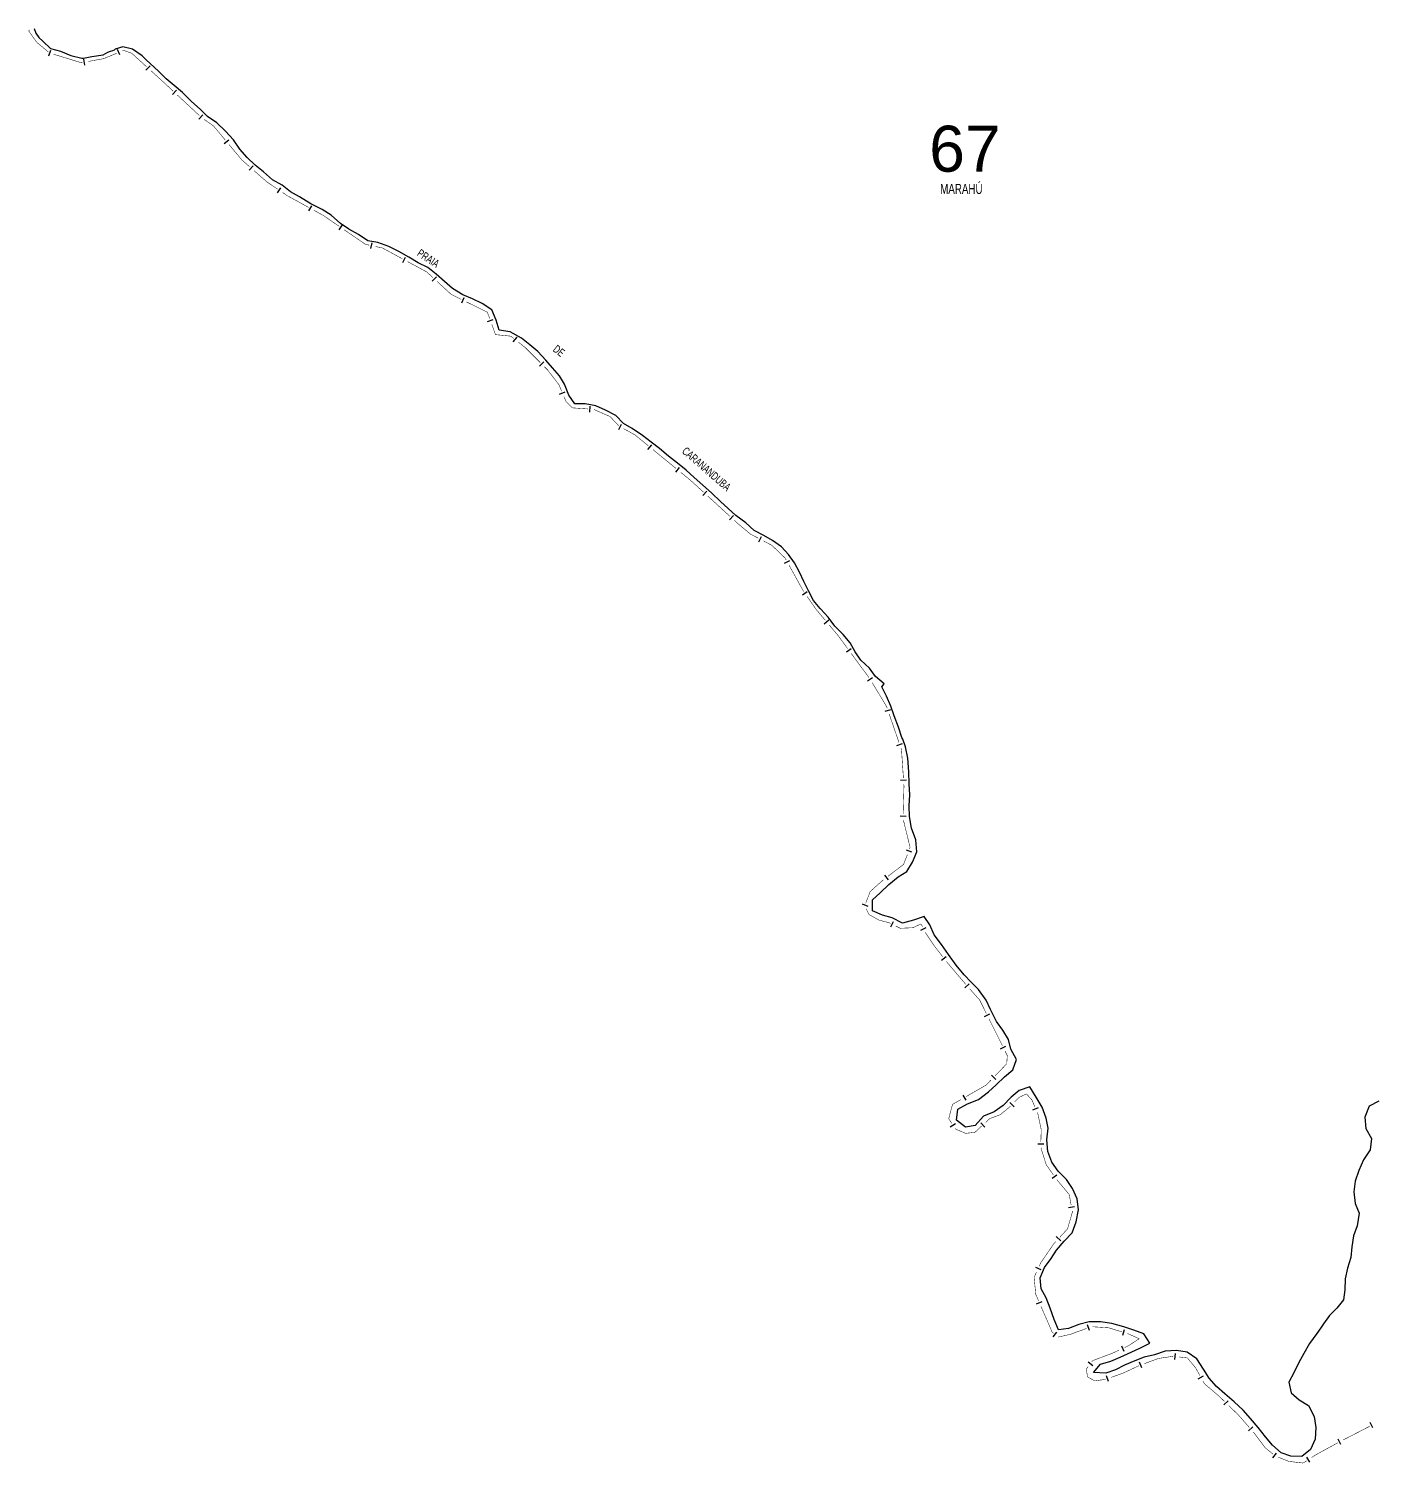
# Model space of a CAD drawing. Extents: x 209066 to 212010, y 4879784 to 4881672.
# Drawn here: x 209232 to 209904, y 4879784 to 4880501 of the extents above; entities that cross this region are included whole.
import ezdxf

# ---------------------------------------------------------------- set-up
doc = ezdxf.new("R2010")
doc.units = 0
doc.header["$LTSCALE"] = 1.5
doc.header["$MEASUREMENT"] = 0
for name, color, linetype in [('HD-CURSO-PERENE', 170, 'CONTINUOUS'), ('HD-TXT-PRAIA', 7, 'CONTINUOUS'), ('LM-LIM-SETORES-BAIRROS', 250, 'CONTINUOUS'), ('LM-TXT-LSB', 7, 'CONTINUOUS')]:
    doc.layers.add(name, color=color, linetype=linetype)
doc.styles.add('ARIAL', font='ARIAL.SHX')
doc.styles.add('SWIS', font='swissko.ttf')

msp = doc.modelspace()

# ---------------------------------------------------------------- linework, layer by layer
at = {"layer": 'HD-CURSO-PERENE', "linetype": 'Continuous'}
for points in [[(209234.332054, 4880501.407703, 2.216773), (209235.185013, 4880499.081269, 2.216773), (209236.754349, 4880496.977453, 2.216773), (209238.71596, 4880495.008209, 2.216773), (209242.55672, 4880491.405367, 2.216773), (209247.626629, 4880490.013594, 2.216773), (209252.676743, 4880488.00146, 2.216773), (209258.146622, 4880486.569588, 2.216773), (209259.008027, 4880486.617268, 2.216773), (209260.765425, 4880486.877623, 2.216773), (209263.185818, 4880487.379116, 2.216773), (209268.824908, 4880488.318607, 2.216773), (209271.228183, 4880489.519625, 2.216773), (209272.607612, 4880490.003701, 2.216773), (209273.646491, 4880490.408097, 2.216773), (209274.518033, 4880490.798548, 2.216773), (209274.975193, 4880491.008886, 2.216773)], [(209627.843582, 4880211.10653, 2.216773), (209627.456519, 4880211.5283, 2.216773), (209624.22556, 4880215.541269, 2.216773), (209621.694297, 4880220.254517, 2.216773), (209619.273014, 4880224.997763, 2.216773), (209617.141738, 4880229.620883, 2.216773), (209614.66047, 4880234.334122, 2.216773), (209611.619429, 4880238.537167, 2.216773), (209608.14858, 4880242.290028, 2.216773), (209603.648046, 4880245.412711, 2.216773), (209599.227712, 4880247.895003, 2.216773), (209594.437402, 4880250.427395, 2.216773), (209590.246611, 4880254.240426, 2.216773), (209585.38593, 4880257.933513, 2.216773), (209581.505174, 4880261.536363, 2.216773), (209577.62446, 4880265.009136, 2.216773), (209573.103574, 4880269.222465, 2.216773), (209568.832758, 4880273.135571, 2.216773), (209564.531969, 4880276.97864, 2.216773), (209560.421224, 4880280.621557, 2.216773), (209556.080576, 4880284.044387, 2.216773), (209551.689868, 4880287.667345, 2.216773), (209547.11913, 4880291.440424, 2.216773), (209542.938543, 4880294.623083, 2.216773), (209538.627901, 4880298.01589, 2.216773), (209533.507336, 4880301.438867, 2.216773), (209529.196965, 4880304.001186, 2.216773), (209525.346088, 4880307.964241, 2.216773), (209520.155791, 4880310.586761, 2.216773), (209515.265619, 4880312.728941, 2.216773), (209510.015843, 4880313.770542, 2.216773), (209504.846397, 4880313.771516, 2.216773), (209501.795284, 4880318.194692, 2.216773), (209499.693761, 4880323.568248, 2.216773), (209497.072652, 4880327.841254, 2.216773), (209493.651736, 4880331.784218, 2.216773), (209490.200881, 4880335.54708, 2.216773), (209486.199881, 4880339.940417, 2.216773), (209482.24921, 4880343.303139, 2.216773), (209478.108553, 4880346.685908, 2.216773), (209472.458166, 4880349.738767, 2.216773), (209466.988492, 4880350.540268, 2.216773), (209465.497014, 4880355.573509, 2.216773), (209463.285535, 4880360.847027, 2.216773), (209458.395069, 4880363.889737, 2.216773), (209453.574788, 4880366.342087, 2.216773), (209448.744674, 4880368.284139, 2.216773), (209443.594217, 4880371.386933, 2.216773), (209439.563512, 4880374.879746, 2.216773), (209435.402766, 4880378.542684, 2.216773), (209431.342095, 4880381.94545, 2.216773), (209426.511863, 4880384.247713, 2.216773), (209421.751465, 4880387.040252, 2.216773), (209416.701079, 4880389.89288, 2.216773), (209411.740767, 4880392.485339, 2.216773), (209406.340714, 4880394.427497, 2.216773), (209401.270961, 4880395.338988, 2.216773), (209396.62044, 4880398.471706, 2.216773), (209391.820076, 4880401.174199, 2.216773), (209387.669596, 4880404.016652, 2.216773), (209382.978786, 4880408.049907, 2.216773), (209378.408332, 4880410.952475, 2.216773), (209372.738038, 4880413.725173, 2.216773), (209367.087491, 4880417.268321, 2.216773), (209362.617162, 4880419.750622, 2.216773), (209358.406546, 4880423.033346, 2.216773), (209353.516165, 4880425.815903, 2.216773), (209349.04538, 4880429.699028, 2.216773), (209344.984696, 4880433.141817, 2.216773), (209340.913904, 4880436.914803, 2.216773), (209337.31292, 4880441.127959, 2.216773), (209334.071756, 4880445.7713, 2.216773), (209330.010804, 4880450.034572, 2.216773), (209325.789902, 4880454.197815, 2.216773), (209321.109333, 4880457.490633, 2.216773), (209317.43858, 4880461.013396, 2.216773), (209313.037752, 4880465.006573, 2.216773), (209308.566802, 4880469.399998, 2.216773), (209304.406115, 4880472.88283, 2.216773), (209300.375447, 4880476.265578, 2.216773), (209296.524619, 4880480.078546, 2.216773), (209292.323841, 4880483.851556, 2.216773), (209290.450433, 4880485.727113, 2.216773), (209288.332993, 4880487.774614, 2.216773), (209283.642431, 4880491.047422, 2.216773), (209278.772578, 4880492.199016, 2.216773), (209274.975193, 4880491.008886, 2.216773)], [(209906.912689, 4879965.175666, 2.200056), (209902.085101, 4879962.615226, 2.200056), (209899.848355, 4879957.204481, 2.200056), (209900.311147, 4879951.473757, 2.200056), (209903.143001, 4879946.513188, 2.200056), (209902.49605, 4879940.782439, 2.200056), (209899.259283, 4879935.871734, 2.200056), (209896.872496, 4879930.611005, 2.200056), (209895.095613, 4879925.260279, 2.200056), (209894.308548, 4879919.819563, 2.200056), (209894.991334, 4879913.998834, 2.200056), (209897.003307, 4879909.178263, 2.200056), (209896.076734, 4879902.827428, 2.200056), (209894.149654, 4879897.936757, 2.200056), (209893.332651, 4879892.386027, 2.200056), (209892.875488, 4879886.985324, 2.200056), (209891.208576, 4879881.644602, 2.200056), (209890.051484, 4879876.423906, 2.200056), (209889.824339, 4879870.883191, 2.200056), (209889.216999, 4879865.902539, 2.200056), (209885.939882, 4879861.701925, 2.200056), (209882.19259, 4879858.061371, 2.200056), (209879.265357, 4879853.930774, 2.200056), (209877.840949, 4879851.904879, 2.200056), (209875.9186, 4879849.050071, 2.200056), (209872.241965, 4879844.079349, 2.200056), (209869.36516, 4879839.078642, 2.200056), (209866.938033, 4879834.508, 2.200056), (209864.311226, 4879829.397284, 2.200056), (209861.944166, 4879824.666623, 2.200056), (209863.016584, 4879819.395973, 2.200056), (209866.967416, 4879815.945623, 2.200056), (209871.657834, 4879812.975352, 2.200056), (209874.519873, 4879807.634734, 2.200056), (209875.402492, 4879802.05404, 2.200056), (209875.065489, 4879796.283293, 2.200056), (209872.658692, 4879791.052567, 2.200056), (209868.411455, 4879787.532017, 2.200056), (209862.912636, 4879787.711913, 2.200056), (209857.992919, 4879789.402015, 2.200056), (209853.681993, 4879793.202401, 2.200056), (209850.280665, 4879797.382858, 2.200056), (209846.549135, 4879802.113377, 2.200056), (209842.707757, 4879806.593861, 2.200056), (209839.016501, 4879810.76431, 2.200056), (209834.495468, 4879814.874731, 2.200056), (209829.864505, 4879818.895138, 2.200056), (209825.673623, 4879822.55551, 2.200056), (209821.972405, 4879826.655949, 2.200056), (209819.150715, 4879831.286477, 2.200056), (209815.868884, 4879836.407056, 2.200056), (209811.018336, 4879839.707366, 2.200056), (209805.749114, 4879840.577355, 2.200056), (209800.040652, 4879840.147167, 2.200056), (209794.632799, 4879838.376815, 2.200056), (209789.524552, 4879837.246551, 2.200056), (209784.816546, 4879835.456213, 2.200056), (209779.728816, 4879833.295818, 2.200056), (209775.23107, 4879830.895406, 2.200056), (209770.283054, 4879829.235078, 2.200056), (209764.234276, 4879829.584982, 2.200056), (209767.631422, 4879833.675585, 2.200056), (209772.839433, 4879835.225905, 2.200056), (209777.477333, 4879837.256273, 2.200056), (209782.974792, 4879839.766722, 2.200056), (209787.622639, 4879841.897103, 2.200056), (209792.400325, 4879844.28752, 2.200056), (209789.318756, 4879848.798026, 2.200056), (209784.398958, 4879850.648149, 2.200056), (209779.279307, 4879852.298241, 2.200056), (209773.399807, 4879853.998322, 2.200056), (209767.700715, 4879854.808293, 2.200056), (209761.932009, 4879854.88817, 2.200056), (209756.923881, 4879853.477873, 2.200056), (209751.676076, 4879851.537502, 2.200056), (209746.617545, 4879850.947309, 2.200056), (209744.545464, 4879856.007909, 2.200056), (209742.503078, 4879861.658585, 2.200056), (209740.480915, 4879866.859204, 2.200056), (209737.969239, 4879871.319717, 2.200056), (209737.436524, 4879876.930423, 2.200056), (209739.593405, 4879882.111137, 2.200056), (209743.010414, 4879886.461774, 2.200056), (209745.757664, 4879890.642373, 2.200056), (209749.554504, 4879895.153039, 2.200056), (209753.531424, 4879899.423679, 2.200056), (209755.518172, 4879904.944432, 2.200056), (209756.694884, 4879910.905223, 2.200056), (209756.072291, 4879916.315901, 2.200056), (209753.650246, 4879921.466505, 2.200056), (209750.628648, 4879926.007016, 2.200056), (209746.477513, 4879930.14745, 2.200056), (209743.385947, 4879934.657956, 2.200056), (209741.383693, 4879940.028597, 2.200056), (209740.88088, 4879945.819327, 2.200056), (209741.57778, 4879951.630088, 2.200056), (209740.49544, 4879956.750718, 2.200056), (209738.563144, 4879962.171368, 2.200056), (209735.461292, 4879967.251946, 2.200056), (209732.369427, 4879972.352528, 2.200056), (209726.981594, 4879970.532169, 2.200056), (209723.054227, 4879967.121641, 2.200056), (209719.027233, 4879963.021023, 2.200056), (209714.509851, 4879959.910519, 2.200056), (209709.192229, 4879957.640105, 2.200056), (209705.035488, 4879953.099426, 2.200056), (209700.087062, 4879952.249203, 2.200056), (209695.726341, 4879955.669539, 2.200056), (209696.293376, 4879961.27027, 2.200056), (209701.240937, 4879963.830713, 2.200056), (209706.718527, 4879966.09113, 2.200056), (209711.685496, 4879969.811722, 2.200056), (209715.51286, 4879973.272254, 2.200056), (209719.699848, 4879977.312869, 2.200056), (209723.767096, 4879980.893422, 2.200056), (209725.634048, 4879986.064128, 2.200056), (209722.842129, 4879991.134712, 2.200056), (209721.6299, 4879996.095319, 2.200056), (209718.76823, 4880000.705843, 2.200056), (209715.646812, 4880004.936313, 2.200056), (209712.744437, 4880010.957016, 2.200056), (209710.422627, 4880015.597557, 2.200056), (209706.640724, 4880021.088172, 2.200056), (209703.019715, 4880024.738556, 2.200056), (209699.558689, 4880028.348938, 2.200056), (209695.487182, 4880033.189463, 2.200056), (209691.635356, 4880038.560061, 2.200056), (209688.103684, 4880043.480609, 2.200056), (209684.432115, 4880048.261136, 2.200056), (209682.309995, 4880053.421748, 2.200056), (209679.41856, 4880057.582214, 2.200056), (209674.110764, 4880055.651843, 2.200056), (209668.602781, 4880054.181527, 2.200056), (209663.522595, 4880056.871753, 2.200056), (209658.58306, 4880058.21181, 2.200056), (209653.683085, 4880060.401977, 2.200056), (209653.660369, 4880065.782665, 2.200056), (209657.437694, 4880069.343209, 2.200056), (209661.874548, 4880073.533849, 2.200056), (209666.451557, 4880077.354445, 2.200056), (209670.759215, 4880080.014886, 2.200056), (209673.70614, 4880084.74556, 2.200056), (209675.843035, 4880089.906271, 2.200056), (209675.380173, 4880095.777012, 2.200056), (209673.07771, 4880101.697717, 2.200056), (209672.095008, 4880107.488436, 2.200056), (209672.002363, 4880112.759109, 2.200056), (209672.359453, 4880118.349833, 2.200056), (209671.996779, 4880123.800523, 2.200056), (209671.773745, 4880129.901299, 2.200056), (209671.300455, 4880136.622149, 2.200056), (209670.15781, 4880142.372859, 2.200056), (209668.744472, 4880146.072356, 2.200056), (209668.365851, 4880147.063418, 2.200056), (209666.683686, 4880152.114026, 2.200056), (209664.491284, 4880157.864711, 2.200056), (209662.789284, 4880162.595278, 2.200056), (209660.717199, 4880167.665879, 2.200056), (209658.265423, 4880172.296415, 2.200056), (209659.425374, 4880173.78008, 2.216773), (209655.1946, 4880177.553096, 2.216773), (209652.083596, 4880181.666101, 2.216773), (209647.852727, 4880185.729287, 2.216773), (209644.911704, 4880189.84226, 2.216773), (209642.420509, 4880194.335371, 2.216773), (209639.029541, 4880198.428417, 2.216773), (209634.858611, 4880202.661692, 2.216773), (209632.972622, 4880205.166133, 2.216773), (209631.497519, 4880207.12495, 2.216773), (209629.601104, 4880209.191414, 2.216773), (209627.843582, 4880211.10653, 2.216773)]]:
    msp.add_polyline3d(points, dxfattribs=at)
at = {"layer": 'LM-LIM-SETORES-BAIRROS', "const_width": 0.25}
for points in [[(209231.855465, 4880500.778907), (209231.765065, 4880500.055711)], [(209231.765065, 4880500.055711), (209235.361348, 4880494.918163)], [(209235.361348, 4880494.918163), (209235.574969, 4880494.61299)], [(209235.574969, 4880494.61299), (209241.434569, 4880489.729991)], [(209244.138767, 4880488.547888), (209257.525239, 4880484.448818)], [(209257.525239, 4880484.448818), (209257.992174, 4880484.305839)], [(209257.992174, 4880484.305839), (209258.495487, 4880484.397908)], [(209261.446519, 4880484.937731), (209268.332261, 4880486.197318)], [(209268.332261, 4880486.197318), (209269.149751, 4880486.346859)], [(209269.149751, 4880486.346859), (209274.854039, 4880488.695683)], [(209274.854039, 4880488.695683), (209274.932642, 4880488.728049)], [(209274.932642, 4880488.728049), (209275.762159, 4880489.114204)], [(209278.481906, 4880490.380293), (209278.878614, 4880490.564967)], [(209278.878614, 4880490.564967), (209283.172186, 4880489.021964)], [(209283.172186, 4880489.021964), (209283.23279, 4880489.000185)], [(209283.23279, 4880489.000185), (209290.583106, 4880482.3152)], [(209292.802493, 4880480.296705), (209298.720859, 4880474.914053)], [(209298.720859, 4880474.914053), (209299.01668, 4880474.64501)], [(209299.01668, 4880474.64501), (209303.84854, 4880470.148915)], [(209306.044797, 4880468.105277), (209317.026078, 4880457.887084)], [(209319.35499, 4880456.007956), (209323.459516, 4880453.152633)], [(209323.459516, 4880453.152633), (209323.993121, 4880452.78143)], [(209323.993121, 4880452.78143), (209329.989357, 4880445.607361)], [(209331.913288, 4880443.305516), (209337.685079, 4880436.39998)], [(209337.685079, 4880436.39998), (209338.27112, 4880435.698823)], [(209338.27112, 4880435.698823), (209342.094025, 4880432.34403)], [(209344.348902, 4880430.36526), (209350.361907, 4880425.088541)], [(209350.361907, 4880425.088541), (209350.76437, 4880424.735359)], [(209350.76437, 4880424.735359), (209356.122499, 4880421.118622)], [(209358.609045, 4880419.440204), (209360.266742, 4880418.321258)], [(209360.266742, 4880418.321258), (209360.962941, 4880417.851324)], [(209360.962941, 4880417.851324), (209371.62093, 4880411.996935)], [(209374.250359, 4880410.552601), (209378.632741, 4880408.145377)], [(209378.632741, 4880408.145377), (209379.065405, 4880407.907717)], [(209379.065405, 4880407.907717), (209386.90874, 4880402.53622)], [(209389.383926, 4880400.841093), (209399.284669, 4880394.060585)], [(209399.284669, 4880394.060585), (209400.099957, 4880393.502236)], [(209400.099957, 4880393.502236), (209402.068013, 4880393.084769)], [(209405.002715, 4880392.462256), (209407.937418, 4880391.839743)], [(209407.937418, 4880391.839743), (209408.513779, 4880391.717486)], [(209408.513779, 4880391.717486), (209418.553251, 4880386.293862)], [(209421.192714, 4880384.867946), (209429.990922, 4880380.114891)], [(209429.990922, 4880380.114891), (209430.695671, 4880379.734165)], [(209430.695671, 4880379.734165), (209433.790971, 4880376.896806)], [(209436.002433, 4880374.869632), (209442.63682, 4880368.788111)], [(209442.63682, 4880368.788111), (209442.933956, 4880368.515736)], [(209442.933956, 4880368.515736), (209447.95405, 4880366.041042)], [(209450.644869, 4880364.714582), (209460.511203, 4880359.850896)], [(209460.511203, 4880359.850896), (209461.03642, 4880359.591987)], [(209461.03642, 4880359.591987), (209462.203279, 4880356.383123)], [(209463.228508, 4880353.563743), (209464.937224, 4880348.864775)], [(209464.937224, 4880348.864775), (209465.115848, 4880348.373558)], [(209465.115848, 4880348.373558), (209472.556053, 4880347.629537)], [(209472.556053, 4880347.629537), (209472.764776, 4880347.608666)], [(209472.764776, 4880347.608666), (209474.169902, 4880346.499356)], [(209476.52455, 4880344.640423), (209479.664081, 4880342.161846)], [(209479.664081, 4880342.161846), (209480.031258, 4880341.871969)], [(209480.031258, 4880341.871969), (209487.47864, 4880334.424587)], [(209489.599961, 4880332.303267), (209491.014174, 4880330.889053)], [(209491.014174, 4880330.889053), (209491.249686, 4880330.653541)], [(209491.249686, 4880330.653541), (209496.487865, 4880323.748669)], [(209496.487865, 4880323.748669), (209496.858901, 4880323.259577)], [(209496.858901, 4880323.259577), (209498.18134, 4880320.142399)], [(209499.352989, 4880317.380654), (209500.134089, 4880315.53949)], [(209500.134089, 4880315.53949), (209500.4284, 4880314.845756)], [(209500.4284, 4880314.845756), (209503.431071, 4880311.843085)], [(209503.431071, 4880311.843085), (209503.487972, 4880311.786185)], [(209503.487972, 4880311.786185), (209511.387376, 4880311.221941)], [(209514.364813, 4880310.947642), (209521.694072, 4880307.741091)], [(209521.694072, 4880307.741091), (209522.355328, 4880307.451792)], [(209522.355328, 4880307.451792), (209526.673146, 4880302.894095)], [(209529.228935, 4880301.354818), (209534.489809, 4880298.469822)], [(209534.489809, 4880298.469822), (209534.848578, 4880298.273078)], [(209534.848578, 4880298.273078), (209541.500216, 4880292.836351)], [(209543.823033, 4880290.937793), (209555.437117, 4880281.445003)], [(209557.759933, 4880279.546445), (209562.405567, 4880275.749329)], [(209562.405567, 4880275.749329), (209562.767166, 4880275.453775)], [(209562.767166, 4880275.453775), (209569.065716, 4880269.697036)], [(209571.280141, 4880267.673099), (209582.352267, 4880257.553414)], [(209584.566692, 4880255.529477), (209586.042976, 4880254.180186)], [(209586.042976, 4880254.180186), (209586.478844, 4880253.781812)], [(209586.478844, 4880253.781812), (209592.170984, 4880249.038361)], [(209592.170984, 4880249.038361), (209592.597987, 4880248.682526)], [(209592.597987, 4880248.682526), (209596.53477, 4880246.620401)], [(209599.192265, 4880245.22838), (209602.735591, 4880243.372352)], [(209602.735591, 4880243.372352), (209603.306486, 4880243.073312)], [(209603.306486, 4880243.073312), (209609.329426, 4880237.282024)], [(209609.329426, 4880237.282024), (209609.935557, 4880236.699205)], [(209609.935557, 4880236.699205), (209610.497153, 4880235.685214)], [(209611.950652, 4880233.06084), (209618.73365, 4880220.813761)], [(209618.73365, 4880220.813761), (209619.114271, 4880220.126527)], [(209619.114271, 4880220.126527), (209619.236841, 4880219.950615)], [(209620.951884, 4880217.489186), (209624.953649, 4880211.745853)], [(209624.953649, 4880211.745853), (209625.40095, 4880211.103888)], [(209625.40095, 4880211.103888), (209630.039106, 4880205.573895)], [(209631.966966, 4880203.27534), (209635.822687, 4880198.678231)], [(209635.822687, 4880198.678231), (209636.29481, 4880198.115327)], [(209636.29481, 4880198.115327), (209641.194329, 4880191.458739)], [(209642.97267, 4880189.042647), (209651.864379, 4880176.962187)], [(209653.47656, 4880174.435127), (209660.711873, 4880162.449708)], [(209660.711873, 4880162.449708), (209660.768621, 4880162.355704)], [(209660.768621, 4880162.355704), (209661.057333, 4880161.513628)], [(209662.030306, 4880158.67579), (209666.89517, 4880144.486601)], [(209667.868143, 4880141.648763), (209668.160413, 4880140.79631)], [(209668.160413, 4880140.79631), (209669.119471, 4880126.730132)], [(209669.392379, 4880122.727486), (209668.979409, 4880108.745522)], [(209669.323543, 4880123.737081), (209669.391567, 4880122.739397)], [(209669.391567, 4880122.739397), (209669.392379, 4880122.727486)], [(209669.094356, 4880105.768381), (209672.429457, 4880092.17143)], [(209672.472292, 4880091.996795), (209672.176209, 4880091.231913)], [(209672.429457, 4880092.17143), (209672.472292, 4880091.996795)], [(209669.187051, 4880083.509922), (209661.436541, 4880077.644671)], [(209669.288256, 4880083.771368), (209669.187051, 4880083.509922)], [(209671.093226, 4880088.434209), (209669.288256, 4880083.771368)], [(209659.045194, 4880075.833284), (209653.086511, 4880070.495297)], [(209652.487077, 4880069.958304), (209650.263125, 4880064.17603)], [(209653.086511, 4880070.495297), (209652.487077, 4880069.958304)], [(209650.450992, 4880061.437051), (209651.792633, 4880058.753769)], [(209651.792633, 4880058.753769), (209651.939537, 4880058.459961)], [(209651.939537, 4880058.459961), (209656.023173, 4880056.191274)], [(209656.023173, 4880056.191274), (209656.867398, 4880055.72226)], [(209656.867398, 4880055.72226), (209661.735885, 4880054.441078)], [(209661.735885, 4880054.441078), (209662.069029, 4880054.353409)], [(209662.069029, 4880054.353409), (209662.655338, 4880054.060255)], [(209673.841143, 4880051.889479), (209677.675356, 4880053.678778)], [(209677.675356, 4880053.678778), (209677.947694, 4880053.805869)], [(209677.947694, 4880053.805869), (209678.707718, 4880052.28582)], [(209665.33862, 4880052.718614), (209667.127474, 4880051.824187)], [(209667.127474, 4880051.824187), (209667.544431, 4880051.615709)], [(209667.544431, 4880051.615709), (209673.073036, 4880051.856085)], [(209673.073036, 4880051.856085), (209673.841143, 4880051.889479)], [(209680.049359, 4880049.602538), (209680.137854, 4880049.425548)], [(209680.137854, 4880049.425548), (209684.465691, 4880042.933792)], [(209684.465691, 4880042.933792), (209684.518175, 4880042.855066)], [(209684.518175, 4880042.855066), (209688.769433, 4880037.413456)], [(209690.616365, 4880035.049383), (209691.232009, 4880034.261359)], [(209691.232009, 4880034.261359), (209691.362427, 4880034.094424)], [(209691.362427, 4880034.094424), (209700.292308, 4880023.588683)], [(209702.275635, 4880021.337968), (209706.926182, 4880016.106102)], [(209706.926182, 4880016.106102), (209707.241092, 4880015.751829)], [(209707.241092, 4880015.751829), (209710.60682, 4880009.020371)], [(209711.948461, 4880006.33709), (209712.842888, 4880004.548235)], [(209712.842888, 4880004.548235), (209713.264033, 4880003.705946)], [(209713.264033, 4880003.705946), (209718.619053, 4879992.901958)], [(209719.951336, 4879990.214018), (209720.839525, 4879988.422058)], [(209720.79271, 4879983.857615), (209714.949292, 4879977.860423)], [(209720.834399, 4879984.482945), (209720.79271, 4879983.857615)], [(209721.06648, 4879987.964166), (209720.834399, 4879984.482945)], [(209720.839525, 4879988.422058), (209721.06648, 4879987.964166)], [(209712.855698, 4879975.711734), (209710.762103, 4879973.563045)], [(209710.389447, 4879973.180582), (209700.449495, 4879967.46511)], [(209710.762103, 4879973.563045), (209710.389447, 4879973.180582)], [(209726.906175, 4879966.974394), (209727.089422, 4879967.157641)], [(209727.089422, 4879967.157641), (209730.485962, 4879968.725275)], [(209730.485962, 4879968.725275), (209730.648433, 4879968.800261)], [(209730.648433, 4879968.800261), (209733.218756, 4879965.972906)], [(209693.689473, 4879963.59863), (209691.814455, 4879956.634279)], [(209694.373352, 4879963.989418), (209693.689473, 4879963.59863)], [(209697.846324, 4879965.973974), (209694.373352, 4879963.989418)], [(209717.507469, 4879958.396998), (209721.187013, 4879961.386627)], [(209721.187013, 4879961.386627), (209721.887791, 4879961.956009)], [(209721.887791, 4879961.956009), (209722.663535, 4879962.731753)], [(209724.784855, 4879964.853074), (209726.906175, 4879966.974394)], [(209733.218756, 4879965.972906), (209733.386134, 4879965.78879)], [(209733.386134, 4879965.78879), (209734.847742, 4879962.334081)], [(209691.814455, 4879956.634279), (209691.773082, 4879956.480608)], [(209691.773082, 4879956.480608), (209693.29008, 4879954.078695)], [(209710.29646, 4879954.653901), (209711.77634, 4879955.999246)], [(209711.77634, 4879955.999246), (209712.305838, 4879956.480608)], [(209712.305838, 4879956.480608), (209717.264422, 4879958.307455)], [(209717.264422, 4879958.307455), (209717.507469, 4879958.396998)], [(209736.016662, 4879959.57118), (209736.397605, 4879958.670768)], [(209736.397605, 4879958.670768), (209737.868985, 4879951.804327)], [(209694.892058, 4879951.542228), (209695.058323, 4879951.278976)], [(209695.058323, 4879951.278976), (209699.379539, 4879949.459517)], [(209699.379539, 4879949.459517), (209700.259955, 4879949.088816)], [(209700.259955, 4879949.088816), (209704.276975, 4879949.561407)], [(209704.276975, 4879949.561407), (209704.914046, 4879949.636356)], [(209704.914046, 4879949.636356), (209708.09376, 4879952.617338)], [(209738.040225, 4879951.005206), (209737.847109, 4879944.825485)], [(209737.868985, 4879951.804327), (209738.040225, 4879951.005206)], [(209737.89108, 4879941.845764), (209740.27728, 4879934.209924)], [(209740.27728, 4879934.209924), (209740.504156, 4879933.483922)], [(209740.504156, 4879933.483922), (209744.094874, 4879928.381322)], [(209745.834621, 4879925.93809), (209751.608617, 4879919.034397)], [(209751.608617, 4879919.034397), (209752.002499, 4879918.563452)], [(209752.002499, 4879918.563452), (209752.995086, 4879913.269651)], [(209753.645119, 4879909.80281), (209751.282832, 4879901.666042)], [(209753.547952, 4879910.321035), (209753.645119, 4879909.80281)], [(209751.181189, 4879901.315938), (209747.352426, 4879897.180874)], [(209751.282832, 4879901.666042), (209751.181189, 4879901.315938)], [(209744.336937, 4879893.924146), (209737.798528, 4879884.388966)], [(209744.634794, 4879894.245831), (209744.336937, 4879893.924146)], [(209745.314202, 4879894.979592), (209744.634794, 4879894.245831)], [(209737.766455, 4879884.342193), (209736.964834, 4879882.571948)], [(209737.798528, 4879884.388966), (209737.766455, 4879884.342193)], [(209734.489789, 4879877.106222), (209734.481214, 4879877.087286)], [(209734.481214, 4879877.087286), (209735.249805, 4879869.145177)], [(209735.727312, 4879879.839085), (209734.489789, 4879877.106222)], [(209735.249805, 4879869.145177), (209735.302524, 4879868.600414)], [(209735.302524, 4879868.600414), (209736.679203, 4879865.434053)], [(209737.875381, 4879862.682843), (209743.457547, 4879849.843863)], [(209763.668699, 4879852.419487), (209771.652101, 4879851.904427)], [(209743.457547, 4879849.843863), (209743.515627, 4879849.710279)], [(209743.515627, 4879849.710279), (209744.176847, 4879849.169281)], [(209746.498718, 4879847.269567), (209746.527097, 4879847.246348)], [(209746.527097, 4879847.246348), (209752.342139, 4879848.567948)], [(209752.342139, 4879848.567948), (209752.550039, 4879848.615198)], [(209752.550039, 4879848.615198), (209757.988434, 4879850.592797)], [(209757.988434, 4879850.592797), (209758.572981, 4879850.805359)], [(209758.572981, 4879850.805359), (209760.815417, 4879851.596807)], [(209771.652101, 4879851.904427), (209771.713944, 4879851.900439)], [(209771.713944, 4879851.900439), (209778.349139, 4879849.873018)], [(209781.218193, 4879848.996362), (209781.569667, 4879848.888968)], [(209781.569667, 4879848.888968), (209786.706051, 4879846.577595)], [(209787.045068, 4879846.425038), (209782.326107, 4879843.357713)], [(209786.706051, 4879846.577595), (209787.045068, 4879846.425038)], [(209773.904105, 4879839.307016), (209763.946738, 4879835.539363)], [(209774.224886, 4879839.45595), (209773.904105, 4879839.307016)], [(209776.945913, 4879840.719284), (209774.224886, 4879839.45595)], [(209781.569667, 4879842.866027), (209779.666939, 4879841.982618)], [(209782.326107, 4879843.357713), (209781.569667, 4879842.866027)], [(209760.885033, 4879831.621463), (209760.489371, 4879831.093914)], [(209760.489371, 4879831.093914), (209761.189316, 4879827.827503)], [(209761.485033, 4879832.421463), (209760.885033, 4879831.621463)], [(209763.774612, 4879835.474235), (209763.285033, 4879834.821463)], [(209763.946738, 4879835.539363), (209763.774612, 4879835.474235)], [(209778.831966, 4879829.177523), (209786.839561, 4879832.914401)], [(209789.644752, 4879833.975901), (209796.206728, 4879836.413207)], [(209796.206728, 4879836.413207), (209796.627021, 4879836.569315)], [(209796.627021, 4879836.569315), (209803.107938, 4879837.529451)], [(209803.107938, 4879837.529451), (209804.018813, 4879837.664395)], [(209804.018813, 4879837.664395), (209804.097475, 4879837.655319)], [(209807.077701, 4879837.311446), (209811.051337, 4879836.852949)], [(209811.051337, 4879836.852949), (209811.136835, 4879836.843085)], [(209811.136835, 4879836.843085), (209814.922844, 4879832.299874)], [(209814.922844, 4879832.299874), (209815.243386, 4879831.915224)], [(209815.243386, 4879831.915224), (209817.416895, 4879827.97574)], [(209761.189316, 4879827.827503), (209761.310681, 4879827.261133)], [(209761.310681, 4879827.261133), (209764.322572, 4879825.639345)], [(209764.322572, 4879825.639345), (209764.869692, 4879825.344742)], [(209764.869692, 4879825.344742), (209770.188791, 4879826.142607)], [(209773.023425, 4879827.116428), (209778.677991, 4879829.122887)], [(209778.677991, 4879829.122887), (209778.831966, 4879829.177523)], [(209818.866127, 4879825.349006), (209819.349204, 4879824.473429)], [(209819.349204, 4879824.473429), (209819.623707, 4879823.975892)], [(209819.623707, 4879823.975892), (209826.803572, 4879817.859711)], [(209826.803572, 4879817.859711), (209827.015499, 4879817.67918)], [(209827.015499, 4879817.67918), (209829.684928, 4879815.08602)], [(209831.836767, 4879812.995663), (209836.140443, 4879808.814949)], [(209836.140443, 4879808.814949), (209836.597452, 4879808.370997)], [(209836.597452, 4879808.370997), (209842.104432, 4879802.077305)], [(209889.017071, 4879795.808005), (209902.349118, 4879802.682342)], [(209844.079946, 4879799.819575), (209844.263014, 4879799.610355)], [(209844.263014, 4879799.610355), (209849.496211, 4879792.632759)], [(209849.496211, 4879792.632759), (209850.012186, 4879791.944793)], [(209850.012186, 4879791.944793), (209854.004743, 4879788.707584)], [(209873.296717, 4879787.055869), (209874.971938, 4879788.148404)], [(209874.971938, 4879788.148404), (209875.335917, 4879788.385782)], [(209875.335917, 4879788.385782), (209886.357031, 4879794.421154)], [(209856.580746, 4879787.236716), (209861.223129, 4879785.379763)], [(209861.223129, 4879785.379763), (209861.921184, 4879785.100541)], [(209861.921184, 4879785.100541), (209868.128174, 4879784.384349)], [(209868.128174, 4879784.384349), (209869.039206, 4879784.279231)], [(209869.039206, 4879784.279231), (209870.783885, 4879785.417065)]]:
    msp.add_lwpolyline(points, dxfattribs=at)
at = {"layer": 'LM-LIM-SETORES-BAIRROS'}
for points in [[(209277.301786, 4880488.17636), (209276.035697, 4880490.896107)], [(209241.787228, 4880487.699205), (209242.6656, 4880490.567734)], [(209259.749076, 4880483.102333), (209259.209253, 4880486.053365)], [(209290.313654, 4880480.532675), (209292.332149, 4880482.752062)], [(209303.558806, 4880468.369574), (209305.602445, 4880470.56583)], [(209316.736344, 4880456.107743), (209318.779983, 4880458.304)], [(209329.479745, 4880443.878114), (209331.78159, 4880445.802044)], [(209341.856266, 4880430.557001), (209343.835035, 4880432.811878)], [(209356.112138, 4880419.315877), (209357.790557, 4880421.802423)], [(209371.775239, 4880410.200776), (209373.219574, 4880412.830205)], [(209386.886239, 4880400.733585), (209388.581366, 4880403.208771)], [(209402.734991, 4880391.409914), (209403.357504, 4880394.344616)], [(209418.720114, 4880384.498826), (209420.14603, 4880387.138288)], [(209433.514538, 4880375.11535), (209435.541712, 4880377.326813)], [(209448.18776, 4880364.253479), (209449.51422, 4880366.944298)], [(209461.135332, 4880354.930715), (209463.954712, 4880355.955944)], [(209474.025318, 4880344.702388), (209475.884251, 4880347.057036)], [(209487.125087, 4880332.65682), (209489.246407, 4880334.778141)], [(209497.191017, 4880318.635993), (209499.952762, 4880319.807642)], [(209512.277964, 4880309.654505), (209512.491705, 4880312.646881)], [(209526.754061, 4880301.001264), (209528.196559, 4880303.631702)], [(209541.325209, 4880291.04209), (209543.223767, 4880293.364907)], [(209555.26211, 4880279.650742), (209557.160668, 4880281.973559)], [(209568.791889, 4880267.915178), (209570.815826, 4880270.129603)], [(209582.07844, 4880255.771556), (209584.102377, 4880257.985981)], [(209596.724591, 4880244.827647), (209598.116613, 4880247.485141)], [(209609.669465, 4880234.083673), (209612.29384, 4880235.537172)], [(209618.577808, 4880218.272617), (209621.039236, 4880219.98766)], [(209629.532448, 4880203.84378), (209631.831003, 4880205.77164)], [(209640.579063, 4880189.764204), (209642.995155, 4880191.542546)], [(209651.158792, 4880175.372117), (209653.727096, 4880176.922541)], [(209659.962738, 4880160.081195), (209662.800576, 4880161.054168)], [(209665.800576, 4880143.054168), (209668.638414, 4880144.027141)], [(209667.69097, 4880125.630412), (209670.684021, 4880125.834484)], [(209667.45054, 4880107.790242), (209670.449232, 4880107.701673)], [(209670.416362, 4880090.840836), (209673.214067, 4880089.757854)], [(209659.73397, 4880078.237338), (209661.544298, 4880075.845119)], [(209648.504128, 4880063.781153), (209651.304165, 4880062.704216)], [(209662.878945, 4880052.2714), (209664.220585, 4880054.954682)], [(209677.813291, 4880050.720572), (209680.496573, 4880052.062213)], [(209688.20304, 4880035.701966), (209690.567114, 4880037.548898)], [(209699.825794, 4880021.83624), (209702.068022, 4880023.829332)], [(209709.712393, 4880007.455124), (209712.395675, 4880008.796765)], [(209717.719177, 4879991.339836), (209720.407117, 4879992.672119)], [(209713.177083, 4879978.19099), (209715.325771, 4879976.097396)], [(209698.834882, 4879968.266998), (209700.330296, 4879965.666279)], [(209724.431302, 4879962.3782), (209722.309981, 4879964.49952)], [(209733.855931, 4879960.828654), (209736.618832, 4879961.997574)], [(209692.555839, 4879952.432217), (209695.092306, 4879954.034196)], [(209709.849209, 4879952.206973), (209707.797385, 4879954.395585)], [(209736.316606, 4879943.872825), (209739.315142, 4879943.779121)], [(209743.443658, 4879926.700275), (209745.897077, 4879928.426755)], [(209751.705067, 4879912.010347), (209754.653683, 4879912.563212)], [(209745.572377, 4879897.466225), (209747.773659, 4879895.428001)], [(209735.185896, 4879882.279755), (209737.918758, 4879881.042232)], [(209735.702324, 4879863.918894), (209738.453534, 4879865.115073)], [(209762.257637, 4879850.515141), (209761.259177, 4879853.344112)], [(209744.000947, 4879847.375107), (209745.900661, 4879849.696978)], [(209778.867162, 4879848.146272), (209779.743818, 4879851.015327)], [(209778.128263, 4879842.92202), (209779.391598, 4879840.200993)], [(209804.918947, 4879836.050581), (209805.26282, 4879839.030808)], [(209761.485033, 4879834.921463), (209763.885033, 4879833.121463)], [(209788.292181, 4879831.87339), (209787.247621, 4879834.685666)], [(209771.640184, 4879825.033966), (209770.636954, 4879827.861249)], [(209816.586605, 4879826.375546), (209819.213338, 4879827.824778)], [(209829.357029, 4879813.313315), (209831.447386, 4879815.465153)], [(209841.634072, 4879800.336972), (209843.891802, 4879802.312486)], [(209903.925355, 4879801.807427), (209902.550488, 4879804.473836)], [(209887.926898, 4879793.558222), (209886.552031, 4879796.224632)], [(209853.836796, 4879786.912649), (209855.726202, 4879789.242916)], [(209872.440897, 4879784.706917), (209870.802094, 4879787.219749)]]:
    msp.add_lwpolyline(points, dxfattribs=at)

# ---------------------------------------------------------------- texts
at = {"layer": 'HD-TXT-PRAIA', "style": 'ARIAL', "width": 0.7}
for s, rotation, p in [('PRAIA', 327, (209425.512807, 4880388.04517)), ('DE', 322, (209493.50558, 4880340.383569)), ('CARANANDUBA', 319, (209557.998725, 4880289.555638))]:
    msp.add_text(s, height=4, rotation=rotation, dxfattribs=at).set_placement(p)
at = {"layer": 'LM-TXT-LSB', "style": 'SWIS'}
msp.add_text('67', height=23, dxfattribs=at).set_placement((209682.003572, 4880429.814302))
at = {"layer": 'LM-TXT-LSB', "style": 'ARIAL', "width": 0.7}
msp.add_text('MARAHÚ', height=5, dxfattribs=at).set_placement((209687.502816, 4880418.726432))

doc.saveas('drawing.dxf')
